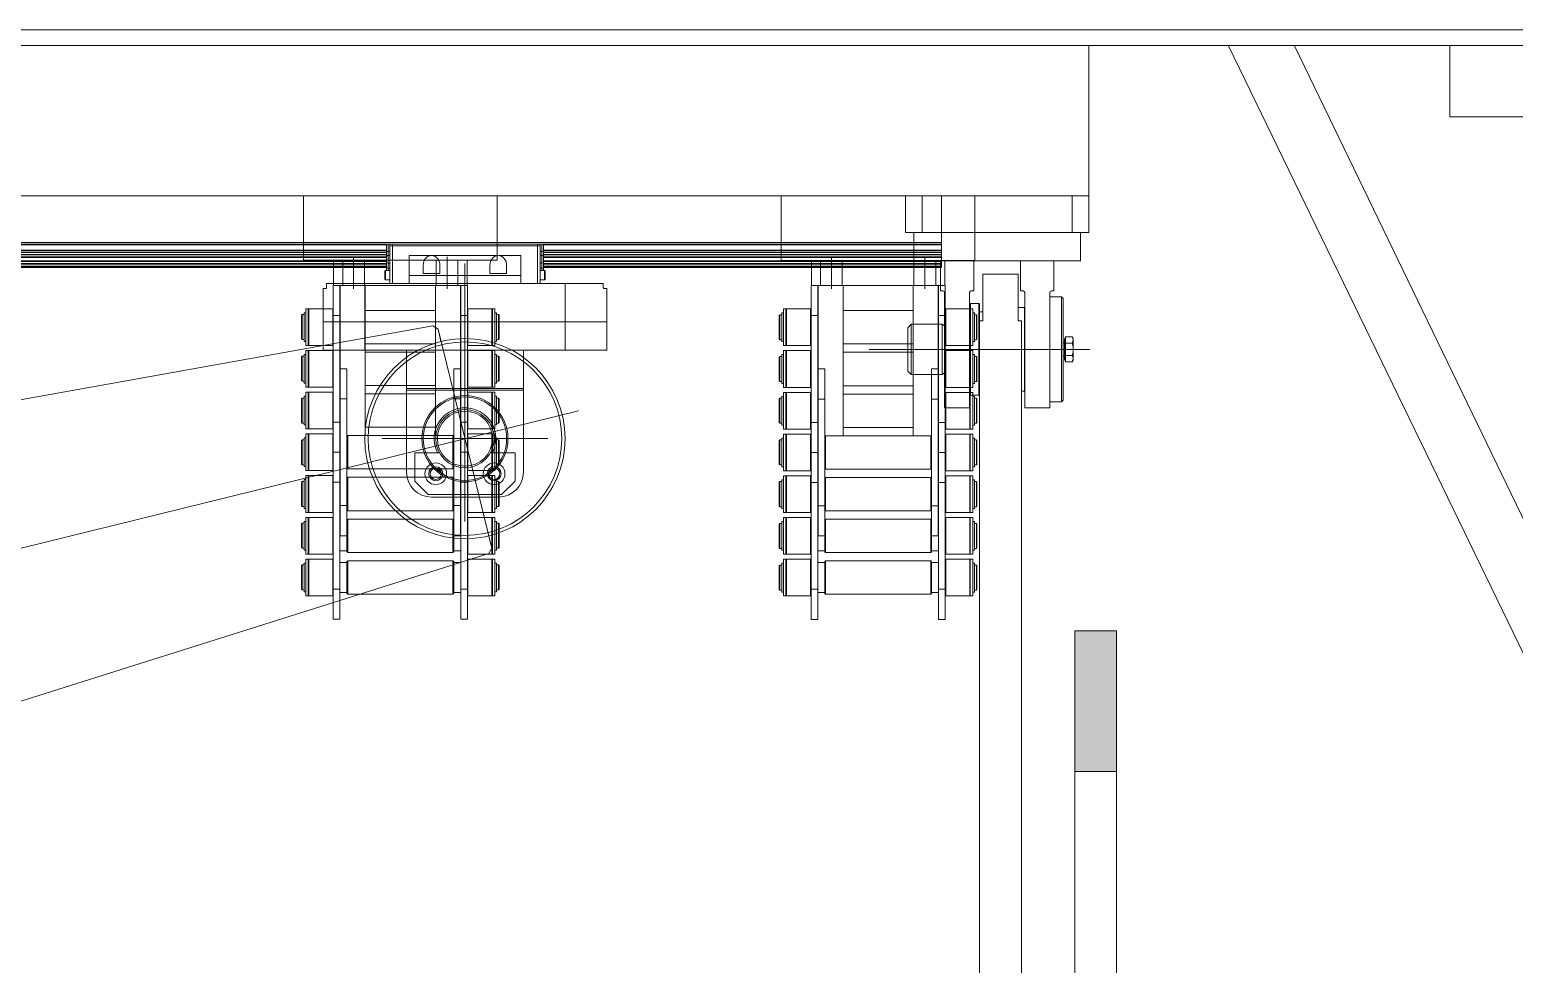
# Model space of a CAD drawing. Header units: millimetres. Extents: x 51154 to 151340, y -24069 to 30962.
# Drawn here: x 118901 to 119790, y -2736 to -2176 of the extents above; entities that cross this region are included whole.
import ezdxf

# ---------------------------------------------------------------- set-up
doc = ezdxf.new("R2010")
doc.units = ezdxf.units.MM
doc.linetypes.add('IMPORT-CENTER _5_', pattern=[10160, 6350, -1270, 1270, -1270])
for name, color, linetype, lineweight, true_color in [('_____KCI_M_1_Centerlines-1', 9, 'IMPORT-CENTER _5_', 9, 0x808080), ('Ломаная-1-1', 9, 'Continuous', 9, 0x808080), ('Ломаная-1-4', 9, 'IMPORT-CENTER _5_', 9, 0x808080), ('Партер_ТХ_для_Разрез_dwg _2_-1', 9, 'Continuous', 9, 0x808080)]:
    doc.layers.add(name, color=color, linetype=linetype, lineweight=lineweight, true_color=true_color)

# ---------------------------------------------------------------- blocks, each defined once
blk = doc.blocks.new('Партер_ТХ_для_Разрез_dwg_A$Cc3b9c139-8380827-Разрез 1-1')
at = {"layer": 'Ломаная-1-1'}
for p, q in [((115077.74, -2175.67), (119948.19, -2175.67)), ((119619.31, -2185.16), (120018.19, -3007.84)), ((120018.19, -2928.87), (119658.81, -2185.16))]:
    blk.add_line(p, q, dxfattribs=at)
at = {"layer": 'Ломаная-1-1', "flags": 128}
for points in [[(119965.69, -2175.53), (120018.19, -2175.53), (120018.19, -2185.03), (119948.19, -2185.03), (115094.15, -2185.03)], [(119751.91, -2185.03), (119980.78, -2185.03), (119980.78, -2227.8), (119751.91, -2227.8), (119751.91, -2185.03)]]:
    blk.add_lwpolyline(points, dxfattribs=at)
blk = doc.blocks.new('Партер_ТХ_для_Разрез_dwg_A$Ca032e617-8380829-Разрез 1-1')
at = {"layer": 'Ломаная-1-4'}
blk.add_hatch(color=256, dxfattribs=at).paths.add_polyline_path([(119552.11, -2619.96), (119552.11, -2535.62), (119527.11, -2535.62), (119527.11, -2619.96)], flags=0)
at = {"layer": '_____KCI_M_1_Centerlines-1'}
blk.add_line((119404.01, -2367.07), (119536.07, -2367.07), dxfattribs=at)
at = {"layer": 'Ломаная-1-1'}
for p, q in [((119464.61, -2394.57), (119464.61, -2339.57)), ((119470.11, -2344.57), (119472.11, -2344.57)), ((119496.98, -2342.07), (119496.98, -2392.07)), ((119429.11, -2382.07), (119429.11, -2352.07)), ((119447.61, -2352.07), (119447.61, -2382.07)), ((119520.11, -2363.07), (119520.51, -2363.07)), ((119520.51, -2371.07), (119520.11, -2371.07))]:
    blk.add_line(p, q, dxfattribs=at)
at = {"layer": 'Ломаная-1-1', "flags": 128}
for points in [[(119435.61, -2275.07), (119425.61, -2275.07), (119425.61, -2297.07), (119435.61, -2297.07)], [(119525.61, -2297.07), (119525.61, -2275.07), (119435.61, -2275.07), (119435.61, -2297.07), (119525.61, -2297.07), (119535.61, -2297.07), (119535.61, -2275.07), (119525.61, -2275.07)], [(119530.61, -2297.07), (119530.61, -2314.07), (119505.61, -2314.07), (119455.61, -2314.07), (119430.61, -2314.07), (119430.61, -2297.07)], [(119448.11, -2332.07), (119446.61, -2332.07), (119446.61, -2314.07)], [(119465.11, -2332.07), (119466.61, -2332.07), (119466.61, -2314.07)], [(119496.11, -2332.07), (119494.61, -2332.07), (119494.61, -2314.07)], [(119513.11, -2332.07), (119514.61, -2332.07), (119514.61, -2314.07)], [(119464.11, -2340.07), (119464.61, -2339.57), (119469.61, -2339.57), (119470.11, -2340.07), (119470.11, -2349.92), (119472.11, -2349.92), (119472.11, -2327.27), (119472.11, -2322.07), (119493.11, -2322.07), (119493.11, -2327.27), (119493.11, -2349.92), (119495.11, -2349.92), (119495.11, -2669.59)], [(119464.11, -2333.07), (119464.11, -2387.07), (119464.11, -2402.07), (119449.11, -2402.07), (119449.11, -2387.07), (119449.11, -2333.07)], [(119469.61, -2339.57), (119469.61, -2367.07), (119469.61, -2394.57)], [(119512.11, -2333.07), (119512.11, -2387.07), (119512.11, -2402.07), (119497.11, -2402.07), (119497.11, -2387.07), (119497.11, -2333.07)], [(119512.11, -2335.57), (119519.11, -2335.57), (119520.11, -2336.57), (119520.11, -2367.07), (119520.11, -2397.57), (119519.11, -2398.57), (119512.11, -2398.57)], [(119519.11, -2335.57), (119519.11, -2367.07), (119519.11, -2398.57)], [(119493.11, -2342.07), (119496.98, -2342.07), (119497.11, -2342.57)], [(119449.11, -2381.2), (119447.61, -2382.07), (119429.11, -2382.07), (119427.11, -2380.07), (119427.11, -2354.07), (119429.11, -2352.07), (119447.61, -2352.07), (119449.11, -2352.94)], [(119470.11, -2349.92), (119470.11, -2669.59), (119470.11, -2680), (119470.11, -2765.62)], [(119521.51, -2373.57), (119520.91, -2373.57), (119520.91, -2367.07), (119520.91, -2360.57), (119521.51, -2360.57)], [(119521.51, -2363.32), (119521.51, -2361.44), (119521.51, -2359.56), (119525.63, -2359.56), (119526.21, -2360.57), (119526.21, -2361.44), (119526.21, -2367.07), (119526.21, -2372.7)], [(119526.21, -2361.44), (119525.63, -2363.32), (119521.51, -2363.32), (119521.51, -2367.07), (119521.51, -2370.82)], [(119525.63, -2374.58), (119526.21, -2373.57), (119526.21, -2372.7), (119525.63, -2374.58), (119521.51, -2374.58), (119521.51, -2372.7), (119521.51, -2370.82), (119525.63, -2370.82)], [(119497.11, -2391.57), (119496.98, -2392.07), (119495.11, -2392.07)], [(119470.11, -2394.07), (119469.61, -2394.57), (119464.61, -2394.57), (119464.11, -2394.07)], [(119552.11, -2619.96), (119552.11, -2535.62), (119527.11, -2535.62), (119527.11, -2619.96)], [(119495.11, -2669.59), (119495.11, -2680), (119495.11, -2765.62)]]:
    blk.add_lwpolyline(points, dxfattribs=at)
blk.add_lwpolyline([(119527.11, -2757.66), (119552.11, -2757.66), (119552.11, -2619.96), (119527.11, -2619.96)], close=True, dxfattribs=at)
at = {"layer": 'Ломаная-1-1'}
for centre, radius, start, end in [((119448.11, -2333.07), 1, 0, 90), ((119465.11, -2333.07), 1, 90, 180), ((119496.11, -2333.07), 1, 0, 90), ((119513.11, -2333.07), 1, 90, 180), ((119520.51, -2362.67), 0.4, 270, 0), ((119520.51, -2371.47), 0.4, 0, 90)]:
    blk.add_arc(centre, radius, start, end, dxfattribs=at)
for points, knots in [([(119526.21, -2361.44), (119526.21, -2361.4), (119526.2, -2360.76), (119525.91, -2360.14), (119525.63, -2359.56)], [0, 0, 0, 0, 0.070203, 1, 1, 1, 1]), ([(119526.21, -2367.07), (119526.14, -2366.08), (119526.05, -2364.81), (119525.71, -2363.59), (119525.63, -2363.32)], [0, 0, 0, 0, 0.776286, 1, 1, 1, 1]), ([(119525.63, -2370.82), (119525.87, -2369.88), (119526.18, -2368.65), (119526.2, -2367.38), (119526.21, -2367.07)], [0, 0, 0, 0, 0.758148, 1, 1, 1, 1]), ([(119526.21, -2372.7), (119526.21, -2372.65), (119526.2, -2372.02), (119525.91, -2371.4), (119525.63, -2370.82)], [0, 0, 0, 0, 0.07023, 1, 1, 1, 1])]:
    blk.add_open_spline(points, degree=3, knots=knots, dxfattribs=at)
blk = doc.blocks.new('Партер_ТХ_для_Разрез_dwg _2_-8380805-Разрез 1-1')
at = {"layer": 'Ломаная-1-1'}
for p, q in [((119114.69, -2304.42), (117682.87, -2304.42)), ((119114.69, -2307.62), (117682.87, -2307.62)), ((119114.69, -2308.97), (117682.87, -2308.97)), ((119114.69, -2310.17), (117682.87, -2310.17)), ((119114.69, -2310.46), (117682.87, -2310.46)), ((119114.69, -2311.63), (117682.87, -2311.63)), ((119094.98, -2311.72), (119094.98, -2330.72)), ((119114.69, -2308.53), (119114.69, -2311.13)), ((119116.69, -2327.57), (119116.69, -2305.07)), ((119150.98, -2311.72), (119150.98, -2330.72)), ((119447.16, -2304.42), (119208.69, -2304.42)), ((119447.16, -2307.62), (119208.69, -2307.62)), ((119447.16, -2307.98), (119208.69, -2307.98)), ((119208.69, -2308.53), (119208.69, -2311.13)), ((119447.16, -2308.97), (119208.69, -2308.97)), ((119447.16, -2310.17), (119208.69, -2310.17)), ((119447.16, -2310.46), (119208.69, -2310.46)), ((119447.16, -2311.63), (119208.69, -2311.63)), ((119447.16, -2312.12), (119208.69, -2312.12)), ((119381.27, -2311.83), (119381.27, -2330.83)), ((119437.27, -2311.83), (119437.27, -2330.83)), ((119114.69, -2314.02), (117682.87, -2314.02)), ((119114.69, -2314.51), (117682.87, -2314.51)), ((119114.69, -2315.68), (117682.87, -2315.68)), ((119114.69, -2315.97), (117682.87, -2315.97)), ((119114.69, -2317.57), (117682.87, -2317.57)), ((119088.48, -2313.72), (119088.48, -2328.72)), ((119101.48, -2313.72), (119101.48, -2328.72)), ((119114.09, -2325.32), (119114.09, -2319.82)), ((119144.48, -2313.72), (119144.48, -2328.72)), ((119157.48, -2313.72), (119157.48, -2328.72)), ((119161.69, -2470.18), (119161.69, -2315.7)), ((119447.16, -2314.02), (119208.69, -2314.02)), ((119447.16, -2314.51), (119208.69, -2314.51)), ((119447.16, -2315.68), (119208.69, -2315.68)), ((119447.16, -2315.97), (119208.69, -2315.97)), ((119447.16, -2317.17), (119208.69, -2317.17)), ((119447.16, -2317.57), (119208.69, -2317.57)), ((119209.29, -2325.32), (119209.29, -2319.82)), ((119374.77, -2313.83), (119374.77, -2328.83)), ((119387.77, -2313.83), (119387.77, -2328.83)), ((119430.77, -2313.83), (119430.77, -2328.83)), ((119443.77, -2313.83), (119443.77, -2328.83)), ((119101.98, -2328.72), (119101.98, -2418.72)), ((119143.98, -2418.72), (119143.98, -2328.72)), ((119158.98, -2378.72), (119158.98, -2328.72)), ((119159.18, -2328.72), (119159.18, -2346.72)), ((119388.27, -2328.83), (119388.27, -2418.83)), ((119430.27, -2418.83), (119430.27, -2328.83)), ((119445.27, -2378.83), (119445.27, -2328.83)), ((119445.47, -2328.83), (119445.47, -2346.83)), ((119065.28, -2346.22), (119064.08, -2346.22)), ((119086.78, -2346.72), (119082.78, -2346.72)), ((119086.98, -2344.72), (119086.78, -2344.72)), ((119143.98, -2343.72), (119101.98, -2343.72)), ((119159.18, -2344.72), (119158.98, -2344.72)), ((119177.89, -2342.72), (119163.47, -2342.72)), ((119351.57, -2346.33), (119350.37, -2346.33)), ((119373.07, -2346.83), (119369.07, -2346.83)), ((119373.27, -2344.83), (119373.07, -2344.83)), ((119430.27, -2343.83), (119388.27, -2343.83)), ((119445.47, -2344.83), (119445.27, -2344.83)), ((119464.18, -2342.83), (119449.76, -2342.83)), ((119145.55, -2355.03), (119177.84, -2486.11)), ((119067.78, -2364.22), (119068.07, -2364.72)), ((119082.49, -2364.72), (119082.78, -2364.22)), ((119086.78, -2362.72), (119086.98, -2362.72)), ((119101.98, -2363.72), (119143.98, -2363.72)), ((119158.98, -2362.72), (119159.18, -2362.72)), ((119163.18, -2364.22), (119163.47, -2364.72)), ((119177.89, -2364.72), (119178.18, -2364.22)), ((119354.07, -2364.33), (119354.36, -2364.83)), ((119368.78, -2364.83), (119369.07, -2364.33)), ((119373.07, -2362.83), (119373.27, -2362.83)), ((119388.27, -2363.83), (119430.27, -2363.83)), ((119445.27, -2362.83), (119445.47, -2362.83)), ((119449.47, -2364.33), (119449.76, -2364.83)), ((119464.18, -2364.83), (119464.47, -2364.33)), ((119068.07, -2367.72), (119068.07, -2389.72)), ((119082.49, -2367.72), (119082.49, -2389.72)), ((119086.98, -2369.72), (119086.78, -2369.72)), ((119143.98, -2368.72), (119101.98, -2368.72)), ((119159.18, -2369.72), (119158.98, -2369.72)), ((119177.89, -2367.72), (119163.47, -2367.72)), ((119354.36, -2367.83), (119354.36, -2389.83)), ((119368.78, -2367.83), (119368.78, -2389.83)), ((119373.27, -2369.83), (119373.07, -2369.83)), ((119430.27, -2368.83), (119388.27, -2368.83)), ((119445.47, -2369.83), (119445.27, -2369.83)), ((119464.18, -2367.83), (119449.76, -2367.83)), ((119086.78, -2387.72), (119086.98, -2387.72)), ((119101.98, -2388.72), (119143.98, -2388.72)), ((119126.69, -2391.57), (119126.69, -2440.57)), ((119158.98, -2387.72), (119159.18, -2387.72)), ((119163.18, -2389.22), (119163.47, -2389.72)), ((119177.89, -2392.72), (119163.47, -2392.72)), ((119177.89, -2389.72), (119178.18, -2389.22)), ((119196.69, -2391.57), (119196.69, -2440.57)), ((119373.07, -2387.83), (119373.27, -2387.83)), ((119388.27, -2388.83), (119430.27, -2388.83)), ((119445.27, -2387.83), (119445.47, -2387.83)), ((119449.47, -2389.33), (119449.76, -2389.83)), ((119464.18, -2392.83), (119449.76, -2392.83)), ((119464.18, -2389.83), (119464.47, -2389.33)), ((119065.28, -2396.22), (119064.08, -2396.22)), ((119086.98, -2394.72), (119086.78, -2394.72)), ((119143.98, -2393.72), (119101.98, -2393.72)), ((119159.18, -2394.72), (119158.98, -2394.72)), ((119351.57, -2396.33), (119350.37, -2396.33)), ((119373.27, -2394.83), (119373.07, -2394.83)), ((119430.27, -2393.83), (119388.27, -2393.83)), ((119445.47, -2394.83), (119445.27, -2394.83)), ((115822.9, -3242.95), (119229.66, -2403.83)), ((119159.18, -2410.72), (119163.18, -2410.72)), ((119445.47, -2410.83), (119449.47, -2410.83)), ((119082.78, -2418.22), (119082.49, -2417.72)), ((119086.78, -2412.72), (119086.98, -2412.72)), ((119086.98, -2419.72), (119086.78, -2419.72)), ((119101.98, -2413.72), (119143.98, -2413.72)), ((119158.98, -2412.72), (119159.18, -2412.72)), ((119159.18, -2419.72), (119158.98, -2419.72)), ((119177.89, -2417.72), (119163.47, -2417.72)), ((119177.89, -2414.72), (119178.18, -2414.22)), ((119369.07, -2418.33), (119368.78, -2417.83)), ((119373.07, -2412.83), (119373.27, -2412.83)), ((119388.27, -2413.83), (119430.27, -2413.83)), ((119445.27, -2412.83), (119445.47, -2412.83)), ((119464.18, -2417.83), (119449.76, -2417.83)), ((119464.18, -2414.83), (119464.47, -2414.33)), ((119112.08, -2420.57), (119211.31, -2420.57)), ((119373.27, -2419.83), (119373.07, -2419.83)), ((119445.47, -2419.83), (119445.27, -2419.83)), ((119064.08, -2461.22), (119064.08, -2446.22)), ((119067.78, -2439.22), (119068.07, -2439.72)), ((119068.07, -2442.72), (119067.78, -2443.22)), ((119082.78, -2443.22), (119082.49, -2442.72)), ((119086.78, -2437.72), (119086.98, -2437.72)), ((119086.98, -2444.72), (119086.78, -2444.72)), ((119090.98, -2438.22), (119091.48, -2438.72)), ((119091.48, -2463.72), (119091.48, -2443.72)), ((119154.48, -2438.72), (119154.98, -2438.22)), ((119154.48, -2463.72), (119154.48, -2443.72)), ((119158.98, -2437.72), (119159.18, -2437.72)), ((119159.18, -2444.72), (119158.98, -2444.72)), ((119177.89, -2439.72), (119178.18, -2439.22)), ((119178.18, -2443.22), (119177.89, -2442.72)), ((119350.37, -2461.33), (119350.37, -2446.33)), ((119354.07, -2439.33), (119354.36, -2439.83)), ((119354.36, -2442.83), (119354.07, -2443.33)), ((119369.07, -2443.33), (119368.78, -2442.83)), ((119373.07, -2437.83), (119373.27, -2437.83)), ((119373.27, -2444.83), (119373.07, -2444.83)), ((119377.27, -2438.33), (119377.77, -2438.83)), ((119377.77, -2463.83), (119377.77, -2443.83)), ((119440.77, -2438.83), (119441.27, -2438.33)), ((119440.77, -2463.83), (119440.77, -2443.83)), ((119445.27, -2437.83), (119445.47, -2437.83)), ((119445.47, -2444.83), (119445.27, -2444.83)), ((119464.18, -2439.83), (119464.47, -2439.33)), ((119464.47, -2443.33), (119464.18, -2442.83)), ((119086.78, -2510.72), (119086.78, -2446.72)), ((119159.18, -2446.72), (119159.18, -2510.72)), ((119373.07, -2510.83), (119373.07, -2446.83)), ((119445.47, -2446.83), (119445.47, -2510.83)), ((119086.78, -2462.72), (119086.98, -2462.72)), ((119090.98, -2478.72), (119090.98, -2460.72)), ((119141.69, -2455.57), (119181.69, -2455.57)), ((119154.98, -2460.72), (119154.98, -2478.72)), ((119158.98, -2462.72), (119159.18, -2462.72)), ((119373.07, -2462.83), (119373.27, -2462.83)), ((119377.27, -2478.83), (119377.27, -2460.83)), ((119441.27, -2460.83), (119441.27, -2478.83)), ((119445.27, -2462.83), (119445.47, -2462.83)), ((119068.07, -2467.72), (119067.78, -2468.22)), ((119082.78, -2468.22), (119082.49, -2467.72)), ((119086.98, -2469.72), (119086.78, -2469.72)), ((119091.48, -2468.72), (119090.98, -2469.22)), ((119154.98, -2469.22), (119154.48, -2468.72)), ((119159.18, -2469.72), (119158.98, -2469.72)), ((119177.89, -2467.72), (119163.47, -2467.72)), ((119354.36, -2467.83), (119354.07, -2468.33)), ((119369.07, -2468.33), (119368.78, -2467.83)), ((119373.27, -2469.83), (119373.07, -2469.83)), ((119377.77, -2468.83), (119377.27, -2469.33)), ((119441.27, -2469.33), (119440.77, -2468.83)), ((119445.47, -2469.83), (119445.27, -2469.83)), ((119449.47, -2464.33), (119449.76, -2464.83)), ((119464.18, -2467.83), (119449.76, -2467.83)), ((119086.78, -2487.72), (119090.98, -2487.72)), ((119154.98, -2487.72), (119159.18, -2487.72)), ((119163.47, -2489.72), (119177.89, -2489.72)), ((119373.07, -2487.83), (119377.27, -2487.83)), ((119441.27, -2487.83), (119445.47, -2487.83)), ((119449.76, -2489.83), (119464.18, -2489.83)), ((119064.08, -2496.22), (119064.08, -2511.22)), ((119068.07, -2514.72), (119068.07, -2492.72)), ((119082.49, -2514.72), (119082.49, -2492.72)), ((119090.98, -2494.72), (119086.78, -2494.72)), ((119091.48, -2493.72), (119091.48, -2513.72)), ((119154.48, -2493.72), (119154.48, -2513.72)), ((119159.18, -2494.72), (119154.98, -2494.72)), ((119178.18, -2493.22), (119177.89, -2492.72)), ((119350.37, -2496.33), (119350.37, -2511.33)), ((119354.36, -2514.83), (119354.36, -2492.83)), ((119368.78, -2514.83), (119368.78, -2492.83)), ((119377.27, -2494.83), (119373.07, -2494.83)), ((119377.77, -2493.83), (119377.77, -2513.83)), ((119440.77, -2493.83), (119440.77, -2513.83)), ((119445.47, -2494.83), (119441.27, -2494.83)), ((119464.47, -2493.33), (119464.18, -2492.83)), ((119086.78, -2512.72), (119090.98, -2512.72)), ((119154.98, -2512.72), (119159.18, -2512.72)), ((119163.47, -2514.72), (119177.89, -2514.72)), ((119373.07, -2512.83), (119377.27, -2512.83)), ((119441.27, -2512.83), (119445.47, -2512.83)), ((119449.76, -2514.83), (119464.18, -2514.83))]:
    blk.add_line(p, q, dxfattribs=at)
at = {"layer": 'Ломаная-1-1', "flags": 128}
for points in [[(115661.25, -2275.07), (119535.61, -2275.07), (119535.61, -2185.07), (115661.25, -2185.07)], [(119064.93, -2275.05), (119181.02, -2275.05), (119181.02, -2313.72), (119064.93, -2313.72)], [(119351.22, -2275.16), (119467.31, -2275.16), (119467.31, -2313.83), (119351.22, -2313.83)], [(119066.28, -2342.72), (119066.28, -2364.72), (119067.78, -2364.72), (119067.78, -2342.72)], [(119178.18, -2342.72), (119178.18, -2362.54), (119178.18, -2364.72), (119179.68, -2364.72), (119179.68, -2362.54), (119179.68, -2342.72)], [(119352.57, -2342.83), (119352.57, -2364.83), (119354.07, -2364.83), (119354.07, -2342.83)], [(119464.47, -2342.83), (119464.47, -2362.65), (119464.47, -2364.83), (119465.97, -2364.83), (119465.97, -2362.65), (119465.97, -2342.83)], [(119246.69, -2350.57), (119221.69, -2350.57), (119221.69, -2367.57), (119246.69, -2367.57)], [(119066.28, -2367.72), (119067.78, -2367.72), (119067.78, -2389.72), (119066.28, -2389.72)], [(119178.18, -2367.72), (119178.18, -2387.52), (119178.18, -2389.72), (119179.68, -2389.72), (119179.68, -2387.52), (119179.68, -2367.72)], [(119352.57, -2367.83), (119354.07, -2367.83), (119354.07, -2389.83), (119352.57, -2389.83)], [(119464.47, -2367.83), (119464.47, -2387.64), (119464.47, -2389.83), (119465.97, -2389.83), (119465.97, -2387.64), (119465.97, -2367.83)], [(119066.28, -2392.72), (119066.28, -2414.72), (119067.78, -2414.72), (119067.78, -2392.72)], [(119178.18, -2392.72), (119178.18, -2412.54), (119178.18, -2414.72), (119179.68, -2414.72), (119179.68, -2412.54), (119179.68, -2392.72)], [(119352.57, -2392.83), (119352.57, -2414.83), (119354.07, -2414.83), (119354.07, -2392.83)], [(119464.47, -2392.83), (119464.47, -2412.65), (119464.47, -2414.83), (119465.97, -2414.83), (119465.97, -2412.65), (119465.97, -2392.83)], [(119066.28, -2417.72), (119066.28, -2439.72), (119067.78, -2439.72), (119067.78, -2417.72)], [(119178.18, -2417.72), (119178.18, -2437.52), (119178.18, -2439.72), (119179.68, -2439.72), (119179.68, -2437.52), (119179.68, -2417.72)], [(119352.57, -2417.83), (119352.57, -2439.83), (119354.07, -2439.83), (119354.07, -2417.83)], [(119464.47, -2417.83), (119464.47, -2437.64), (119464.47, -2439.83), (119465.97, -2439.83), (119465.97, -2437.64), (119465.97, -2417.83)], [(119066.28, -2442.72), (119067.78, -2442.72), (119067.78, -2464.72), (119066.28, -2464.72)], [(119178.18, -2442.72), (119178.18, -2462.54), (119178.18, -2464.72), (119179.68, -2464.72), (119179.68, -2462.54), (119179.68, -2442.72)], [(119352.57, -2442.83), (119354.07, -2442.83), (119354.07, -2464.83), (119352.57, -2464.83)], [(119464.47, -2442.83), (119464.47, -2462.65), (119464.47, -2464.83), (119465.97, -2464.83), (119465.97, -2462.65), (119465.97, -2442.83)], [(119066.28, -2467.72), (119067.78, -2467.72), (119067.78, -2489.72), (119066.28, -2489.72)], [(119091.48, -2487.84), (119091.48, -2488.72), (119154.48, -2488.72), (119154.48, -2487.84), (119154.48, -2468.72), (119091.48, -2468.72)], [(119179.68, -2489.72), (119179.68, -2487.52), (119179.68, -2467.72), (119178.18, -2467.72), (119178.18, -2487.52), (119178.18, -2489.72)], [(119352.57, -2467.83), (119354.07, -2467.83), (119354.07, -2489.83), (119352.57, -2489.83)], [(119377.77, -2487.95), (119377.77, -2488.83), (119440.77, -2488.83), (119440.77, -2487.95), (119440.77, -2468.83), (119377.77, -2468.83)], [(119465.97, -2489.83), (119465.97, -2487.64), (119465.97, -2467.83), (119464.47, -2467.83), (119464.47, -2487.64), (119464.47, -2489.83)], [(119066.28, -2492.72), (119066.28, -2514.72), (119067.78, -2514.72), (119067.78, -2492.72)], [(119154.98, -2513.22), (119154.98, -2494.22), (119154.48, -2493.72), (119091.48, -2493.72), (119090.98, -2494.22), (119090.98, -2513.22), (119091.48, -2513.72), (119154.48, -2513.72)], [(119178.18, -2492.72), (119178.18, -2514.72), (119179.68, -2514.72), (119179.68, -2492.72)], [(119352.57, -2492.83), (119352.57, -2514.83), (119354.07, -2514.83), (119354.07, -2492.83)], [(119441.27, -2513.33), (119441.27, -2494.33), (119440.77, -2493.83), (119377.77, -2493.83), (119377.27, -2494.33), (119377.27, -2513.33), (119377.77, -2513.83), (119440.77, -2513.83)], [(119464.47, -2492.83), (119464.47, -2514.83), (119465.97, -2514.83), (119465.97, -2492.83)], [(119163.18, -2528.72), (119163.18, -2510.72), (119159.18, -2510.72), (119159.18, -2528.72)], [(119449.47, -2528.83), (119449.47, -2510.83), (119445.47, -2510.83), (119445.47, -2528.83)]]:
    blk.add_lwpolyline(points, close=True, dxfattribs=at)
for points in [[(119447.16, -2303.07), (119447.16, -2275.07), (117672.87, -2275.07), (117672.87, -2303.07), (119447.16, -2303.07), (119447.16, -2318.07), (119208.69, -2318.07)], [(119447.16, -2304.06), (117682.87, -2304.06), (117682.87, -2304.42), (117682.87, -2307.62), (117682.87, -2307.98), (119114.69, -2307.98)], [(119115.69, -2304.07), (119114.69, -2304.07), (119114.69, -2308.53), (119115.69, -2308.47), (119115.69, -2310.67), (119116.69, -2310.67)], [(119116.69, -2308.47), (119115.69, -2308.47), (119115.69, -2304.07), (119116.69, -2304.07)], [(119206.69, -2327.57), (119206.69, -2305.07), (119205.09, -2305.07), (119205.09, -2304.07), (119118.29, -2304.07), (119118.29, -2305.07), (119116.69, -2305.07), (119116.69, -2304.07), (119118.29, -2304.07), (119118.29, -2305.07)], [(119206.69, -2305.07), (119206.69, -2304.07), (119205.09, -2304.07), (119205.09, -2305.07), (119205.09, -2327.57), (119205.09, -2305.07), (119118.29, -2305.07), (119118.29, -2327.57), (119118.29, -2305.07)], [(119206.69, -2308.47), (119207.69, -2308.47), (119207.69, -2304.07), (119206.69, -2304.07)], [(119207.69, -2304.07), (119208.69, -2304.07), (119208.69, -2308.53), (119207.69, -2308.47), (119207.69, -2310.67), (119208.69, -2311.13), (119208.69, -2315.01), (119208.69, -2318.01)], [(119114.69, -2312.12), (117682.87, -2312.12), (117682.87, -2311.63), (117682.87, -2310.46), (117682.87, -2310.17), (117682.87, -2308.97), (117682.87, -2307.98)], [(119114.69, -2317.17), (117682.87, -2317.17), (117682.87, -2315.97), (117682.87, -2315.68), (117682.87, -2314.51), (117682.87, -2314.02), (117682.87, -2312.12)], [(119114.69, -2318.01), (119114.69, -2315.01), (119115.69, -2315.47), (119115.69, -2310.67), (119114.69, -2311.13), (119114.69, -2315.01)], [(119195.09, -2322.76), (119195.09, -2310.84), (119181.69, -2310.84), (119141.69, -2310.84), (119128.29, -2310.84), (119128.29, -2322.76), (119128.29, -2327.57)], [(119208.69, -2315.01), (119207.69, -2315.47), (119207.69, -2310.67), (119206.69, -2310.67)], [(119114.69, -2318.07), (117682.87, -2318.07), (117682.87, -2317.57), (117682.87, -2317.17)], [(119082.98, -2328.72), (119082.98, -2313.72), (119162.98, -2313.72), (119162.98, -2328.72)], [(119116.69, -2319.82), (119114.09, -2319.82), (119113.69, -2320.22), (119113.69, -2324.92), (119114.09, -2325.32), (119116.69, -2325.32)], [(119114.69, -2319.82), (119114.69, -2318.01), (119115.69, -2318.47), (119115.69, -2319.82)], [(119116.69, -2318.47), (119115.69, -2318.47), (119115.69, -2315.47), (119116.69, -2315.47)], [(119146.69, -2316.8), (119146.69, -2321.57), (119136.69, -2321.57), (119136.69, -2316.8)], [(119186.69, -2316.8), (119186.69, -2321.57), (119176.69, -2321.57), (119176.69, -2316.8)], [(119206.69, -2318.47), (119207.69, -2318.47), (119207.69, -2315.47), (119206.69, -2315.47)], [(119206.69, -2325.32), (119209.29, -2325.32), (119209.69, -2324.92), (119209.69, -2320.22), (119209.29, -2319.82), (119206.69, -2319.82)], [(119208.69, -2319.82), (119208.69, -2318.01), (119207.69, -2318.47), (119207.69, -2319.82)], [(119369.27, -2328.83), (119369.27, -2313.83), (119449.27, -2313.83), (119449.27, -2328.83)], [(119101.69, -2367.57), (119076.69, -2367.57), (119076.69, -2350.57), (119101.69, -2350.57), (119221.69, -2350.57), (119221.69, -2327.57), (119244.61, -2327.57), (119244.61, -2330.07)], [(119221.69, -2327.57), (119101.69, -2327.57), (119101.69, -2350.57), (119076.69, -2350.57), (119076.69, -2330.57), (119078.57, -2330.57)], [(119101.69, -2327.57), (119078.78, -2327.57), (119078.78, -2330.07)], [(119086.78, -2328.72), (119086.78, -2346.72), (119086.78, -2410.72), (119082.78, -2410.72), (119082.78, -2346.72), (119082.78, -2328.72), (119082.98, -2328.72), (119162.98, -2328.72), (119163.18, -2328.72), (119163.18, -2346.72)], [(119091.48, -2488.72), (119090.98, -2488.22), (119090.98, -2487.39), (119090.98, -2478.72), (119086.98, -2478.72), (119086.98, -2460.72), (119086.98, -2396.72), (119086.98, -2378.72), (119086.98, -2328.72)], [(119221.69, -2367.57), (119101.69, -2367.57), (119101.69, -2350.57), (119221.69, -2350.57), (119246.69, -2350.57), (119246.69, -2330.57), (119244.82, -2330.57)], [(119195.09, -2327.57), (119195.09, -2322.76), (119128.29, -2322.76)], [(119373.07, -2328.83), (119373.07, -2346.83), (119373.07, -2410.83), (119369.07, -2410.83), (119369.07, -2346.83), (119369.07, -2328.83), (119369.27, -2328.83), (119449.27, -2328.83), (119449.47, -2328.83), (119449.47, -2346.83)], [(119377.77, -2488.83), (119377.27, -2488.33), (119377.27, -2487.5), (119377.27, -2478.83), (119373.27, -2478.83), (119373.27, -2460.83), (119373.27, -2396.83), (119373.27, -2378.83), (119373.27, -2328.83)], [(119064.08, -2361.22), (119064.08, -2346.22), (119063.78, -2346.52), (119063.78, -2360.92), (119064.08, -2361.22), (119065.28, -2361.22)], [(119066.28, -2362.34), (119065.28, -2362.34), (119065.28, -2345.11), (119066.28, -2345.11)], [(119082.78, -2343.22), (119082.49, -2342.72), (119068.07, -2342.72), (119067.78, -2343.22)], [(119068.07, -2342.72), (119068.07, -2348.59), (119068.07, -2364.72), (119082.49, -2364.72), (119082.49, -2348.59), (119082.49, -2342.72)], [(119163.18, -2446.72), (119159.18, -2446.72), (119159.18, -2428.72), (119163.18, -2428.72), (119159.18, -2428.72), (119159.18, -2410.72), (119159.18, -2346.72), (119163.18, -2346.72), (119163.18, -2410.72), (119163.18, -2428.72), (119163.18, -2446.72), (119163.18, -2510.72)], [(119163.18, -2343.22), (119163.47, -2342.72), (119163.47, -2343.18), (119163.47, -2364.72), (119177.89, -2364.72), (119177.89, -2343.18), (119177.89, -2342.72), (119178.18, -2343.22)], [(119179.68, -2362.34), (119180.68, -2362.34), (119180.68, -2345.11), (119179.68, -2345.11)], [(119180.68, -2361.22), (119181.88, -2361.22), (119181.88, -2346.22), (119180.68, -2346.22)], [(119181.88, -2361.22), (119182.18, -2360.92), (119182.18, -2346.52), (119181.88, -2346.22)], [(119350.37, -2361.33), (119350.37, -2346.33), (119350.07, -2346.63), (119350.07, -2361.03), (119350.37, -2361.33), (119351.57, -2361.33)], [(119352.57, -2362.45), (119351.57, -2362.45), (119351.57, -2345.22), (119352.57, -2345.22)], [(119369.07, -2343.33), (119368.78, -2342.83), (119354.36, -2342.83), (119354.07, -2343.33)], [(119354.36, -2342.83), (119354.36, -2348.7), (119354.36, -2364.83), (119368.78, -2364.83), (119368.78, -2348.7), (119368.78, -2342.83)], [(119449.47, -2510.83), (119449.47, -2446.83), (119445.47, -2446.83), (119445.47, -2428.83), (119449.47, -2428.83), (119445.47, -2428.83), (119445.47, -2410.83), (119445.47, -2346.83), (119449.47, -2346.83), (119449.47, -2410.83), (119449.47, -2428.83), (119449.47, -2446.83)], [(119449.47, -2343.33), (119449.76, -2342.83), (119449.76, -2343.29), (119449.76, -2364.83), (119464.18, -2364.83), (119464.18, -2343.29), (119464.18, -2342.83), (119464.47, -2343.33)], [(119465.97, -2362.45), (119466.97, -2362.45), (119466.97, -2345.22), (119465.97, -2345.22)], [(119466.97, -2361.33), (119468.17, -2361.33), (119468.17, -2346.33), (119466.97, -2346.33)], [(119468.17, -2361.33), (119468.47, -2361.03), (119468.47, -2346.63), (119468.17, -2346.33)], [(115874.58, -3168.43), (115872.78, -3161.15), (115874.53, -3157.85), (117435.84, -2665.44), (117532.94, -2641.52), (119142.47, -2352.92), (119145.55, -2355.03), (119147.34, -2362.31)], [(119064.08, -2386.22), (119063.78, -2385.92), (119063.78, -2385.29), (119063.78, -2371.52), (119064.08, -2371.22), (119065.28, -2371.22)], [(119065.28, -2386.22), (119064.08, -2386.22), (119064.08, -2385.56), (119064.08, -2371.22)], [(119066.28, -2370.11), (119065.28, -2370.11), (119065.28, -2387.34), (119066.28, -2387.34)], [(119082.78, -2368.22), (119082.49, -2367.72), (119068.07, -2367.72), (119067.78, -2368.22)], [(119126.69, -2367.57), (119126.69, -2390.57), (119196.69, -2390.57), (119196.69, -2367.57)], [(119163.18, -2368.22), (119163.47, -2367.72), (119163.47, -2367.88), (119163.47, -2389.72), (119177.89, -2389.72), (119177.89, -2367.88), (119177.89, -2367.72), (119178.18, -2368.22)], [(119179.68, -2387.34), (119180.68, -2387.34), (119180.68, -2370.11), (119179.68, -2370.11)], [(119180.68, -2386.22), (119181.88, -2386.22), (119181.88, -2385.56), (119181.88, -2371.22)], [(119181.88, -2386.22), (119182.18, -2385.92), (119182.18, -2385.29), (119182.18, -2371.52), (119181.88, -2371.22), (119180.68, -2371.22)], [(119350.37, -2386.33), (119350.07, -2386.03), (119350.07, -2385.4), (119350.07, -2371.63), (119350.37, -2371.33), (119351.57, -2371.33)], [(119351.57, -2386.33), (119350.37, -2386.33), (119350.37, -2385.67), (119350.37, -2371.33)], [(119352.57, -2370.22), (119351.57, -2370.22), (119351.57, -2387.45), (119352.57, -2387.45)], [(119369.07, -2368.33), (119368.78, -2367.83), (119354.36, -2367.83), (119354.07, -2368.33)], [(119449.47, -2368.33), (119449.76, -2367.83), (119449.76, -2367.99), (119449.76, -2389.83), (119464.18, -2389.83), (119464.18, -2367.99), (119464.18, -2367.83), (119464.47, -2368.33)], [(119465.97, -2387.45), (119466.97, -2387.45), (119466.97, -2370.22), (119465.97, -2370.22)], [(119466.97, -2386.33), (119468.17, -2386.33), (119468.17, -2385.67), (119468.17, -2371.33)], [(119468.17, -2386.33), (119468.47, -2386.03), (119468.47, -2385.4), (119468.47, -2371.63), (119468.17, -2371.33), (119466.97, -2371.33)], [(119090.98, -2418.72), (119090.98, -2378.72), (119086.98, -2378.72)], [(119154.98, -2378.72), (119154.98, -2418.72), (119143.98, -2418.72), (119101.98, -2418.72), (119090.98, -2418.72)], [(119154.48, -2488.72), (119154.98, -2488.22), (119154.98, -2487.39), (119154.98, -2478.72), (119158.98, -2478.72), (119158.98, -2460.72), (119158.98, -2396.72), (119158.98, -2378.72), (119154.98, -2378.72)], [(119377.27, -2418.83), (119377.27, -2378.83), (119373.27, -2378.83)], [(119441.27, -2378.83), (119441.27, -2418.83), (119430.27, -2418.83), (119388.27, -2418.83), (119377.27, -2418.83)], [(119440.77, -2488.83), (119441.27, -2488.33), (119441.27, -2487.5), (119441.27, -2478.83), (119445.27, -2478.83), (119445.27, -2460.83), (119445.27, -2396.83), (119445.27, -2378.83), (119441.27, -2378.83)], [(119067.78, -2389.22), (119068.07, -2389.72), (119082.49, -2389.72), (119082.78, -2389.22)], [(119082.78, -2393.22), (119082.49, -2392.72), (119068.07, -2392.72), (119067.78, -2393.22)], [(119068.07, -2392.72), (119068.07, -2400.28), (119068.07, -2414.72)], [(119082.49, -2392.72), (119082.49, -2400.28), (119082.49, -2414.72)], [(119196.69, -2390.57), (119196.69, -2391.57), (119126.69, -2391.57), (119126.69, -2390.57)], [(119163.18, -2393.22), (119163.47, -2392.72), (119163.47, -2393.18), (119163.47, -2414.72)], [(119163.18, -2414.22), (119163.47, -2414.72), (119177.89, -2414.72), (119177.89, -2393.18), (119177.89, -2392.72), (119178.18, -2393.22)], [(119354.07, -2389.33), (119354.36, -2389.83), (119368.78, -2389.83), (119369.07, -2389.33)], [(119369.07, -2393.33), (119368.78, -2392.83), (119354.36, -2392.83), (119354.07, -2393.33)], [(119354.36, -2392.83), (119354.36, -2400.39), (119354.36, -2414.83)], [(119368.78, -2392.83), (119368.78, -2400.39), (119368.78, -2414.83)], [(119449.47, -2393.33), (119449.76, -2392.83), (119449.76, -2393.29), (119449.76, -2414.83)], [(119449.47, -2414.33), (119449.76, -2414.83), (119464.18, -2414.83), (119464.18, -2393.29), (119464.18, -2392.83), (119464.47, -2393.33)], [(119064.08, -2411.22), (119064.08, -2396.22), (119063.78, -2396.52), (119063.78, -2410.92), (119064.08, -2411.22), (119065.28, -2411.22)], [(119066.28, -2412.34), (119065.28, -2412.34), (119065.28, -2395.11), (119066.28, -2395.11)], [(119086.98, -2460.72), (119090.98, -2460.72), (119090.98, -2396.72), (119086.98, -2396.72)], [(119158.98, -2396.72), (119154.98, -2396.72), (119154.98, -2460.72), (119158.98, -2460.72)], [(119179.68, -2412.34), (119180.68, -2412.34), (119180.68, -2395.11), (119179.68, -2395.11)], [(119180.68, -2411.22), (119181.88, -2411.22), (119181.88, -2396.22), (119180.68, -2396.22)], [(119181.88, -2411.22), (119182.18, -2410.92), (119182.18, -2396.52), (119181.88, -2396.22)], [(119350.37, -2411.33), (119350.37, -2396.33), (119350.07, -2396.63), (119350.07, -2411.03), (119350.37, -2411.33), (119351.57, -2411.33)], [(119352.57, -2412.45), (119351.57, -2412.45), (119351.57, -2395.22), (119352.57, -2395.22)], [(119373.27, -2460.83), (119377.27, -2460.83), (119377.27, -2396.83), (119373.27, -2396.83)], [(119445.27, -2396.83), (119441.27, -2396.83), (119441.27, -2460.83), (119445.27, -2460.83)], [(119465.97, -2412.45), (119466.97, -2412.45), (119466.97, -2395.22), (119465.97, -2395.22)], [(119466.97, -2411.33), (119468.17, -2411.33), (119468.17, -2396.33), (119466.97, -2396.33)], [(119468.17, -2411.33), (119468.47, -2411.03), (119468.47, -2396.63), (119468.17, -2396.33)], [(119082.78, -2446.72), (119082.78, -2428.72), (119082.78, -2410.72)], [(119086.78, -2410.72), (119086.78, -2428.72), (119082.78, -2428.72), (119086.78, -2428.72), (119086.78, -2446.72), (119082.78, -2446.72), (119082.78, -2510.72), (119086.78, -2510.72), (119086.78, -2528.72), (119082.78, -2528.72), (119082.78, -2510.72)], [(119369.07, -2446.83), (119369.07, -2428.83), (119369.07, -2410.83)], [(119373.07, -2410.83), (119373.07, -2428.83), (119369.07, -2428.83), (119373.07, -2428.83), (119373.07, -2446.83), (119369.07, -2446.83), (119369.07, -2510.83), (119373.07, -2510.83), (119373.07, -2528.83), (119369.07, -2528.83), (119369.07, -2510.83)], [(119067.78, -2414.22), (119068.07, -2414.72), (119082.49, -2414.72), (119082.78, -2414.22)], [(119067.78, -2418.22), (119068.07, -2417.72), (119068.07, -2439.72), (119082.49, -2439.72)], [(119068.07, -2417.72), (119082.49, -2417.72), (119082.49, -2439.72), (119082.78, -2439.22)], [(119090.98, -2419.22), (119091.48, -2418.72), (119091.48, -2437.84), (119091.48, -2438.72), (119154.48, -2438.72), (119154.48, -2437.84), (119154.48, -2418.72), (119154.98, -2419.22)], [(119163.18, -2418.22), (119163.47, -2417.72), (119163.47, -2417.88), (119163.47, -2439.72), (119163.18, -2439.22)], [(119178.18, -2418.22), (119177.89, -2417.72), (119177.89, -2417.88), (119177.89, -2439.72), (119163.47, -2439.72)], [(119354.07, -2414.33), (119354.36, -2414.83), (119368.78, -2414.83), (119369.07, -2414.33)], [(119354.07, -2418.33), (119354.36, -2417.83), (119354.36, -2439.83), (119368.78, -2439.83), (119369.07, -2439.33)], [(119354.36, -2417.83), (119368.78, -2417.83), (119368.78, -2439.83)], [(119377.27, -2419.33), (119377.77, -2418.83), (119377.77, -2437.95), (119377.77, -2438.83), (119440.77, -2438.83), (119440.77, -2437.95), (119440.77, -2418.83), (119441.27, -2419.33)], [(119449.47, -2418.33), (119449.76, -2417.83), (119449.76, -2417.99), (119449.76, -2439.83), (119449.47, -2439.33)], [(119464.47, -2418.33), (119464.18, -2417.83), (119464.18, -2417.99), (119464.18, -2439.83), (119449.76, -2439.83)], [(119064.08, -2436.22), (119063.78, -2435.92), (119063.78, -2435.29), (119063.78, -2421.52), (119064.08, -2421.22)], [(119065.28, -2436.22), (119064.08, -2436.22), (119064.08, -2435.56), (119064.08, -2421.22), (119065.28, -2421.22)], [(119066.28, -2437.34), (119065.28, -2437.34), (119065.28, -2420.11), (119066.28, -2420.11)], [(119179.68, -2437.34), (119180.68, -2437.34), (119180.68, -2420.11), (119179.68, -2420.11)], [(119180.68, -2436.22), (119181.88, -2436.22), (119181.88, -2435.56), (119181.88, -2421.22), (119180.68, -2421.22)], [(119181.88, -2436.22), (119182.18, -2435.92), (119182.18, -2435.29), (119182.18, -2421.52), (119181.88, -2421.22)], [(119350.37, -2436.33), (119350.07, -2436.03), (119350.07, -2435.4), (119350.07, -2421.63), (119350.37, -2421.33)], [(119351.57, -2436.33), (119350.37, -2436.33), (119350.37, -2435.67), (119350.37, -2421.33), (119351.57, -2421.33)], [(119352.57, -2437.45), (119351.57, -2437.45), (119351.57, -2420.22), (119352.57, -2420.22)], [(119465.97, -2437.45), (119466.97, -2437.45), (119466.97, -2420.22), (119465.97, -2420.22)], [(119466.97, -2436.33), (119468.17, -2436.33), (119468.17, -2435.67), (119468.17, -2421.33), (119466.97, -2421.33)], [(119468.17, -2436.33), (119468.47, -2436.03), (119468.47, -2435.4), (119468.47, -2421.63), (119468.17, -2421.33)], [(119176.99, -2429.07), (119191.69, -2429.07), (119191.69, -2446.07), (119183.69, -2454.07), (119139.69, -2454.07), (119131.69, -2446.07), (119131.69, -2429.07), (119146.4, -2429.07)], [(119065.28, -2446.22), (119064.08, -2446.22), (119063.78, -2446.52), (119063.78, -2460.92), (119064.08, -2461.22), (119065.28, -2461.22)], [(119066.28, -2445.11), (119065.28, -2445.11), (119065.28, -2462.34), (119066.28, -2462.34)], [(119082.49, -2464.72), (119082.49, -2448.59), (119082.49, -2442.72), (119068.07, -2442.72), (119068.07, -2448.59), (119068.07, -2464.72)], [(119154.98, -2444.22), (119154.48, -2443.72), (119091.48, -2443.72), (119090.98, -2444.22)], [(119147.57, -2441.2), (119145.66, -2439.75), (119143.95, -2438.18)], [(119144.69, -2438.21), (119146.85, -2440.06), (119147.41, -2440.48)], [(119163.18, -2443.22), (119163.47, -2442.72), (119163.47, -2443.18), (119163.47, -2464.72)], [(119178.18, -2464.22), (119177.89, -2464.72), (119177.89, -2443.18), (119177.89, -2442.72), (119163.47, -2442.72)], [(119175.97, -2440.48), (119177.07, -2439.64), (119178.7, -2438.21)], [(119179.68, -2462.34), (119180.68, -2462.34), (119180.68, -2445.11), (119179.68, -2445.11)], [(119180.68, -2461.22), (119181.88, -2461.22), (119182.18, -2460.92), (119182.18, -2446.52), (119181.88, -2446.22)], [(119181.88, -2461.22), (119181.88, -2446.22), (119180.68, -2446.22)], [(119351.57, -2446.33), (119350.37, -2446.33), (119350.07, -2446.63), (119350.07, -2461.03), (119350.37, -2461.33), (119351.57, -2461.33)], [(119352.57, -2445.22), (119351.57, -2445.22), (119351.57, -2462.45), (119352.57, -2462.45)], [(119368.78, -2464.83), (119368.78, -2448.7), (119368.78, -2442.83), (119354.36, -2442.83), (119354.36, -2448.7), (119354.36, -2464.83)], [(119441.27, -2444.33), (119440.77, -2443.83), (119377.77, -2443.83), (119377.27, -2444.33)], [(119449.47, -2443.33), (119449.76, -2442.83), (119449.76, -2443.29), (119449.76, -2464.83), (119464.18, -2464.83)], [(119464.47, -2464.33), (119464.18, -2464.83), (119464.18, -2443.29), (119464.18, -2442.83), (119449.76, -2442.83)], [(119465.97, -2462.45), (119466.97, -2462.45), (119466.97, -2445.22), (119465.97, -2445.22)], [(119466.97, -2461.33), (119468.17, -2461.33), (119468.47, -2461.03), (119468.47, -2446.63), (119468.17, -2446.33)], [(119468.17, -2461.33), (119468.17, -2446.33), (119466.97, -2446.33)], [(119067.78, -2464.22), (119068.07, -2464.72), (119082.49, -2464.72), (119082.78, -2464.22)], [(119090.98, -2463.22), (119091.48, -2463.72), (119154.48, -2463.72), (119154.98, -2463.22)], [(119163.18, -2464.22), (119163.47, -2464.72), (119177.89, -2464.72)], [(119377.27, -2463.33), (119377.77, -2463.83), (119440.77, -2463.83), (119441.27, -2463.33)], [(119064.08, -2486.22), (119063.78, -2485.92), (119063.78, -2485.29), (119063.78, -2471.52), (119064.08, -2471.22), (119065.28, -2471.22)], [(119065.28, -2486.22), (119064.08, -2486.22), (119064.08, -2485.56), (119064.08, -2471.22)], [(119066.28, -2487.34), (119065.28, -2487.34), (119065.28, -2470.11), (119066.28, -2470.11)], [(119082.49, -2489.72), (119082.49, -2467.72), (119068.07, -2467.72), (119068.07, -2489.72), (119067.78, -2489.22)], [(119163.18, -2468.22), (119163.47, -2467.72), (119163.47, -2467.88), (119163.47, -2489.72), (119163.18, -2489.22)], [(119178.18, -2468.22), (119177.89, -2467.72), (119177.89, -2467.88), (119177.89, -2489.72), (119178.18, -2489.22)], [(119179.68, -2487.34), (119180.68, -2487.34), (119180.68, -2470.11), (119179.68, -2470.11)], [(119180.68, -2486.22), (119181.88, -2486.22), (119181.88, -2485.56), (119181.88, -2471.22), (119180.68, -2471.22)], [(119181.88, -2486.22), (119182.18, -2485.92), (119182.18, -2485.29), (119182.18, -2471.52), (119181.88, -2471.22)], [(119350.37, -2486.33), (119350.07, -2486.03), (119350.07, -2485.4), (119350.07, -2471.63), (119350.37, -2471.33), (119351.57, -2471.33)], [(119351.57, -2486.33), (119350.37, -2486.33), (119350.37, -2485.67), (119350.37, -2471.33)], [(119352.57, -2487.45), (119351.57, -2487.45), (119351.57, -2470.22), (119352.57, -2470.22)], [(119354.07, -2464.33), (119354.36, -2464.83), (119368.78, -2464.83), (119369.07, -2464.33)], [(119368.78, -2489.83), (119368.78, -2467.83), (119354.36, -2467.83), (119354.36, -2489.83), (119354.07, -2489.33)], [(119449.47, -2468.33), (119449.76, -2467.83), (119449.76, -2467.99), (119449.76, -2489.83), (119449.47, -2489.33)], [(119464.47, -2468.33), (119464.18, -2467.83), (119464.18, -2467.99), (119464.18, -2489.83), (119464.47, -2489.33)], [(119465.97, -2487.45), (119466.97, -2487.45), (119466.97, -2470.22), (119465.97, -2470.22)], [(119466.97, -2486.33), (119468.17, -2486.33), (119468.17, -2485.67), (119468.17, -2471.33), (119466.97, -2471.33)], [(119468.17, -2486.33), (119468.47, -2486.03), (119468.47, -2485.4), (119468.47, -2471.63), (119468.17, -2471.33)], [(119176.04, -2478.83), (119177.84, -2486.11), (119176.09, -2489.4), (117616.64, -2981.36), (117519.55, -3005.28), (115908.15, -3294.33), (115905.07, -3292.23), (115903.28, -3284.95)], [(119068.07, -2489.72), (119082.49, -2489.72), (119082.78, -2489.22)], [(119354.36, -2489.83), (119368.78, -2489.83), (119369.07, -2489.33)], [(119065.28, -2496.22), (119064.08, -2496.22), (119063.78, -2496.52), (119063.78, -2510.92), (119064.08, -2511.22), (119065.28, -2511.22)], [(119066.28, -2495.11), (119065.28, -2495.11), (119065.28, -2512.34), (119066.28, -2512.34)], [(119082.78, -2493.22), (119082.49, -2492.72), (119068.07, -2492.72), (119067.78, -2493.22)], [(119163.18, -2493.22), (119163.47, -2492.72), (119163.47, -2511.66), (119163.47, -2514.72), (119163.18, -2514.22)], [(119163.47, -2492.72), (119177.89, -2492.72), (119177.89, -2511.66), (119177.89, -2514.72), (119178.18, -2514.22)], [(119179.68, -2512.34), (119180.68, -2512.34), (119180.68, -2495.11), (119179.68, -2495.11)], [(119180.68, -2511.22), (119181.88, -2511.22), (119182.18, -2510.92), (119182.18, -2496.52), (119181.88, -2496.22)], [(119180.68, -2496.22), (119181.88, -2496.22), (119181.88, -2511.22)], [(119351.57, -2496.33), (119350.37, -2496.33), (119350.07, -2496.63), (119350.07, -2511.03), (119350.37, -2511.33), (119351.57, -2511.33)], [(119352.57, -2495.22), (119351.57, -2495.22), (119351.57, -2512.45), (119352.57, -2512.45)], [(119369.07, -2493.33), (119368.78, -2492.83), (119354.36, -2492.83), (119354.07, -2493.33)], [(119449.47, -2493.33), (119449.76, -2492.83), (119449.76, -2511.78), (119449.76, -2514.83), (119449.47, -2514.33)], [(119449.76, -2492.83), (119464.18, -2492.83), (119464.18, -2511.78), (119464.18, -2514.83), (119464.47, -2514.33)], [(119465.97, -2512.45), (119466.97, -2512.45), (119466.97, -2495.22), (119465.97, -2495.22)], [(119466.97, -2511.33), (119468.17, -2511.33), (119468.47, -2511.03), (119468.47, -2496.63), (119468.17, -2496.33)], [(119466.97, -2496.33), (119468.17, -2496.33), (119468.17, -2511.33)], [(119067.78, -2514.22), (119068.07, -2514.72), (119082.49, -2514.72), (119082.78, -2514.22)], [(119354.07, -2514.33), (119354.36, -2514.83), (119368.78, -2514.83), (119369.07, -2514.33)]]:
    blk.add_lwpolyline(points, dxfattribs=at)
at = {"layer": 'Ломаная-1-1'}
for centre, radius in [((119161.69, -2420.57), 60), ((119161.69, -2420.57), 58), ((119161.69, -2420.57), 25.8), ((119161.69, -2420.57), 25), ((119161.69, -2420.57), 17.5), ((119161.69, -2420.57), 16.5), ((119144.19, -2441.57), 6.5), ((119144.19, -2441.57), 4.2), ((119179.19, -2441.57), 6.5), ((119179.19, -2441.57), 4.2), ((119144.19, -2441.57), 3.4), ((119179.19, -2441.57), 3.4)]:
    blk.add_circle(centre, radius, dxfattribs=at)
for centre, radius, start, end in [((119161.69, -2420.57), 18.5, 0, 207.35223), ((119161.69, -2420.57), 18.5, 332.64777, 0), ((119141.69, -2440.57), 15, 180, 270), ((119161.69, -2420.57), 25, 304.38875, 315.22239), ((119181.69, -2440.57), 15, 270, 0)]:
    blk.add_arc(centre, radius, start, end, dxfattribs=at)
for centre, start_param, end_param in [((119141.69, -2316.8), 0, 1.570796), ((119141.69, -2316.8), 4.712389, 6.283185), ((119181.69, -2316.8), 0, 1.570796), ((119181.69, -2316.8), 4.712389, 6.283185)]:
    blk.add_ellipse(centre, major_axis=(0, 5.96), ratio=0.8391, start_param=start_param, end_param=end_param, dxfattribs=at)
for points, knots in [([(119078.78, -2330.07), (119078.78, -2330.12), (119078.77, -2330.23), (119078.74, -2330.37), (119078.69, -2330.48), (119078.63, -2330.56), (119078.59, -2330.57), (119078.57, -2330.57)], [0, 0, 0, 0, 0.193323, 0.3863912, 0.5863873, 0.8022222, 1, 1, 1, 1]), ([(119244.82, -2330.57), (119244.79, -2330.56), (119244.74, -2330.55), (119244.68, -2330.45), (119244.63, -2330.31), (119244.61, -2330.17), (119244.61, -2330.09), (119244.61, -2330.07)], [0, 0, 0, 0, 0.238139, 0.4765546, 0.7056857, 0.9161337, 1, 1, 1, 1])]:
    blk.add_open_spline(points, degree=3, knots=knots, dxfattribs=at)
for name in ['Партер_ТХ_для_Разрез_dwg_A$Cc3b9c139-8380827-Разрез 1-1', 'Партер_ТХ_для_Разрез_dwg_A$Ca032e617-8380829-Разрез 1-1']:
    blk.add_blockref(name, (0, 0))

msp = doc.modelspace()

# ---------------------------------------------------------------- block references
at = {"layer": 'Партер_ТХ_для_Разрез_dwg _2_-1'}
msp.add_blockref('Партер_ТХ_для_Разрез_dwg _2_-8380805-Разрез 1-1', (0, 0), dxfattribs=at)

doc.saveas('drawing.dxf')
